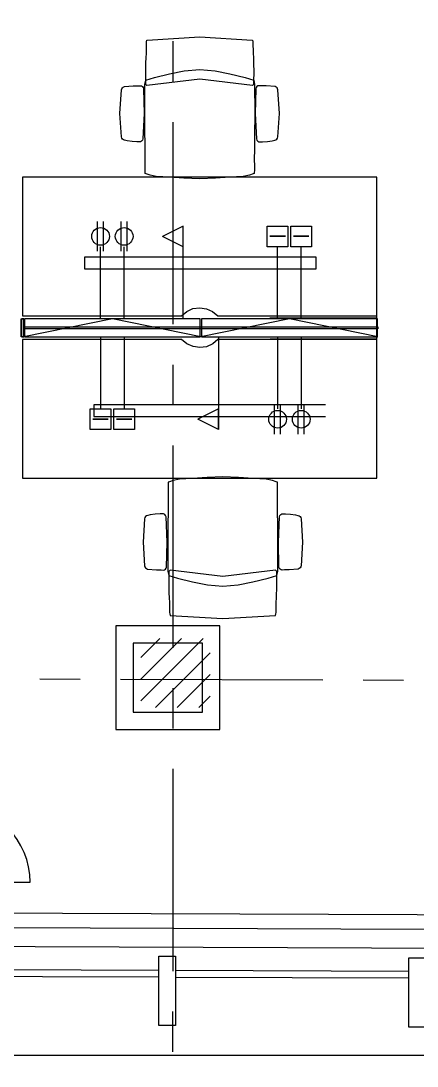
# Model space of a CAD drawing. Extents: x -4 to 325, y -1 to 181.
# Drawn here: x 13.693 to 15.408, y 3.904 to 8.428 of the extents above; entities that cross this region are included whole.
import ezdxf

# ---------------------------------------------------------------- set-up
doc = ezdxf.new("R2010")
doc.units = 0
doc.header["$LTSCALE"] = 0.7
doc.header["$MEASUREMENT"] = 0
doc.linetypes.add('REC4_A1-00_PLANTA GENERAL$1$X-BB$0$CENTER', pattern=[2, 1.25, -0.25, 0.25, -0.25])
doc.linetypes.add('X-BB$0$HIDDEN2', pattern=[0.1875, 0.125, -0.0625])
doc.layers.get('0').update_dxf_attribs({"linetype": 'CONTINUOUS'})
for name, color, linetype in [('REC4_A1-00_PLANTA GENERAL$1$ACABADO INTERIOR', 4, 'CONTINUOUS'), ('REC4_A1-00_PLANTA GENERAL$1$BB$0$A-COLS', 251, 'CONTINUOUS'), ('REC4_A1-00_PLANTA GENERAL$1$BB$0$A-GLAZ', 251, 'CONTINUOUS'), ('REC4_A1-00_PLANTA GENERAL$1$BB$0$A-GRID', 251, 'REC4_A1-00_PLANTA GENERAL$1$X-BB$0$CENTER'), ('REC4_A1-00_PLANTA GENERAL$1$BB$0$A-WALL-FULL', 251, 'CONTINUOUS'), ('REC4_A1-00_PLANTA GENERAL$1$BB$0$A-WALL-PRHT', 251, 'CONTINUOUS'), ('REC4_A1-00_PLANTA GENERAL$1$FN$0$I-FURN-FREE', 1, 'CONTINUOUS'), ('REC4_A1-00_PLANTA GENERAL$1$LAMBRINES', 3, 'CONTINUOUS')]:
    doc.layers.add(name, color=color, linetype=linetype)
doc.styles.add('REC4_A1-00_PLANTA GENERAL$0$X-FN$0$ARIAL', font='arial.ttf')

# ---------------------------------------------------------------- blocks, each defined once
blk = doc.blocks.new('REC4_A1-00_PLANTA GENERAL', base_point=(3911.2412, -3265.1096))
at = {"layer": 'REC4_A1-00_PLANTA GENERAL$1$BB$0$A-GRID'}
h = blk.add_hatch(dxfattribs=at)
h.set_pattern_fill('ANSI31', color=8, scale=0.53)
h.set_pattern_definition([(45, (0.03352, 0.020166), (-0.046845824, 0.046845824), [])])
h.paths.add_polyline_path([(1.5678, 35.8547), (1.2166, 35.8547), (1.2166, 35.4908), (1.5678, 35.4908)])
h.paths.add_polyline_path([(8.0551, 35.8047), (7.7553, 35.8047), (7.7553, 35.5143), (8.0551, 35.5143)])
h.paths.add_polyline_path([(14.5753, 35.809), (14.2754, 35.809), (14.2754, 35.5187), (14.5753, 35.5187)])
h.paths.add_polyline_path([(21.0466, 35.804), (20.7468, 35.804), (20.7468, 35.5137), (21.0466, 35.5137)])
edge = h.paths.add_edge_path()
edge.add_arc((27.4259, 35.604), 0.1568, 0, 360)
h.paths.add_polyline_path([(34.1147, 35.7939), (33.8148, 35.7939), (33.8148, 35.5036), (34.1147, 35.5036)])
h.paths.add_polyline_path([(40.5576, 35.789), (40.2578, 35.789), (40.2578, 35.4986), (40.5576, 35.4986)])
edge = h.paths.add_edge_path()
edge.add_arc((46.9701, 35.6385), 0.2128, 0, 360)
edge = h.paths.add_edge_path()
edge.add_arc((33.9335, 29.5702), 0.1716, 0, 360)
h.paths.add_polyline_path([(1.5768, 29.8317), (1.2256, 29.8317), (1.2256, 29.4678), (1.5768, 29.4678)])
h.paths.add_polyline_path([(8.0508, 29.7868), (7.75, 29.7868), (7.75, 29.4871), (8.0508, 29.4871)])
h.paths.add_polyline_path([(14.3851, 29.7988), (14.2624, 29.7988), (14.2624, 29.4991), (14.3821, 29.4991)])
h.paths.add_polyline_path([(14.5632, 29.7988), (14.3851, 29.7988), (14.3821, 29.4991), (14.5632, 29.4991)])
h.paths.add_polyline_path([(21.1221, 29.5527), (20.7989, 29.5517), (20.7989, 29.3933), (21.1221, 29.3933)])
h.paths.add_polyline_path([(21.1221, 29.8224), (21.0453, 29.8224), (20.7989, 29.8217), (20.7989, 29.5517), (21.1221, 29.5527)])
h.paths.add_polyline_path([(27.542, 29.7729), (27.2913, 29.7729), (27.2913, 29.5231), (27.542, 29.5231)])
h.paths.add_polyline_path([(40.5264, 29.7716), (40.2757, 29.7716), (40.2757, 29.5218), (40.5264, 29.5218)])
h.paths.add_polyline_path([(47.0764, 29.8019), (46.7664, 29.8019), (46.7664, 29.4919), (47.0764, 29.4919)])
h.paths.add_polyline_path([(1.565, 23.8478), (1.2138, 23.8478), (1.2138, 23.4839), (1.565, 23.4839)])
h.paths.add_polyline_path([(7.9956, 23.8084), (7.6948, 23.8084), (7.6948, 23.5086), (7.9956, 23.5086)])
h.paths.add_polyline_path([(14.5958, 23.8058), (14.2249, 23.8067), (14.2249, 23.507), (14.5929, 23.5061)])
h.paths.add_polyline_path([(14.5258, 23.8058), (14.5958, 23.8058), (14.5929, 23.5061), (14.5258, 23.5061)], flags=16)
h.paths.add_polyline_path([(27.5327, 23.7392), (27.282, 23.7392), (27.282, 23.4894), (27.5327, 23.4894)])
edge = h.paths.add_edge_path()
edge.add_arc((33.9155, 23.6003), 0.1566, 0, 360)
h.paths.add_polyline_path([(40.5198, 23.6763), (40.2691, 23.6763), (40.2691, 23.4631), (40.5198, 23.4631)])
h.paths.add_polyline_path([(40.5198, 23.7129), (40.269, 23.7129), (40.269, 23.6763), (40.5198, 23.6763)])
h.paths.add_polyline_path([(47.0605, 23.6763), (46.8098, 23.6763), (46.8098, 23.4498), (47.0605, 23.4498)])
h.paths.add_polyline_path([(47.0605, 23.6997), (46.8098, 23.6997), (46.8098, 23.6763), (47.0605, 23.6763)])
h.paths.add_polyline_path([(1.5458, 17.8473), (1.1946, 17.8473), (1.1946, 17.4834), (1.5458, 17.4834)])
h.paths.add_polyline_path([(8.0633, 17.8071), (7.7625, 17.8071), (7.7625, 17.5074), (8.0633, 17.5074)])
h.paths.add_polyline_path([(14.4343, 17.7919), (14.3217, 17.7919), (14.3217, 17.4921), (14.4285, 17.4921)])
h.paths.add_polyline_path([(14.6226, 17.7919), (14.4343, 17.7919), (14.4285, 17.4921), (14.6226, 17.4921)])
h.paths.add_polyline_path([(27.5235, 17.756), (27.2727, 17.756), (27.2727, 17.5062), (27.5235, 17.5062)])
edge = h.paths.add_edge_path()
edge.add_arc((33.905, 17.5767), 0.1574, 0, 360)
h.paths.add_polyline_path([(40.5132, 17.7384), (40.3113, 17.7384), (40.3113, 17.5259), (40.5132, 17.5259)])
h.paths.add_polyline_path([(40.3113, 17.7384), (40.2625, 17.7384), (40.2625, 17.4886), (40.5132, 17.4886), (40.5132, 17.5259), (40.3113, 17.5259)])
h.paths.add_polyline_path([(47.0683, 17.7542), (46.7674, 17.7542), (46.7674, 17.5259), (47.0683, 17.5259)])
h.paths.add_polyline_path([(47.0683, 17.5259), (46.7674, 17.5259), (46.7674, 17.4544), (47.0683, 17.4544)])
h.paths.add_polyline_path([(1.5739, 11.86), (1.2227, 11.86), (1.2227, 11.4962), (1.5739, 11.4962)])
h.paths.add_polyline_path([(8.0659, 11.8138), (7.765, 11.8138), (7.765, 11.514), (8.0659, 11.514)])
h.paths.add_polyline_path([(14.5258, 11.7988), (14.2249, 11.7988), (14.2249, 11.499), (14.5258, 11.499)])
h.paths.add_polyline_path([(21.0742, 11.6829), (20.7512, 11.6844), (20.7512, 11.4144), (21.0742, 11.4144)])
h.paths.add_polyline_path([(21.0742, 11.7656), (20.7512, 11.7656), (20.7512, 11.6844), (21.0742, 11.6829)])
h.paths.add_polyline_path([(27.5142, 11.7439), (27.2635, 11.7439), (27.2635, 11.4941), (27.5142, 11.4941)])
edge = h.paths.add_edge_path()
edge.add_arc((33.8803, 11.59), 0.1553, 0, 360)
h.paths.add_polyline_path([(40.5065, 11.7154), (40.2558, 11.7154), (40.2558, 11.464), (40.5065, 11.464)])
h.paths.add_polyline_path([(47.0258, 11.6987), (46.775, 11.6987), (46.775, 11.4489), (47.0258, 11.4489)])
h.paths.add_polyline_path([(1.5513, 5.8383), (1.2001, 5.8383), (1.2001, 5.4744), (1.5513, 5.4744)])
h.paths.add_polyline_path([(8.0395, 5.7813), (7.7676, 5.7813), (7.7676, 5.4815), (8.0395, 5.4815)])
h.paths.add_polyline_path([(8.0685, 5.7813), (8.0395, 5.7813), (8.0395, 5.4815), (8.0685, 5.4815)])
h.paths.add_polyline_path([(14.5132, 5.7555), (14.2123, 5.7555), (14.2123, 5.4558), (14.5132, 5.4558)])
h.paths.add_polyline_path([(21.0084, 5.7048), (20.7577, 5.7048), (20.7577, 5.455), (21.0084, 5.455)])
h.paths.add_polyline_path([(27.5299, 5.7035), (27.229, 5.7035), (27.229, 5.4037), (27.5299, 5.4037)])
h.paths.add_polyline_path([(34.0162, 5.6528), (33.7655, 5.6528), (33.7655, 5.403), (34.0162, 5.403)])
h.paths.add_polyline_path([(40.4672, 5.6155), (40.2072, 5.6155), (40.2072, 5.3555), (40.4672, 5.3555)])
edge = h.paths.add_edge_path()
edge.add_arc((46.8827, 5.476), 0.1877, 0, 360)
at = {"layer": 'REC4_A1-00_PLANTA GENERAL$1$ACABADO INTERIOR'}
blk.add_lwpolyline([(47.6555, 4.3675), (9.6483, 4.5182)], dxfattribs=at)
at = {"layer": 'REC4_A1-00_PLANTA GENERAL$1$BB$0$A-COLS'}
for points in [[(14.1789, 5.4356), (14.4798, 5.4356), (14.4798, 5.7354), (14.1789, 5.7354)], [(14.2904, 4.3793), (14.362, 4.3793), (14.362, 4.0793), (14.2904, 4.0793)], [(15.3724, 4.3726), (15.444, 4.3726), (15.444, 4.0726), (15.3724, 4.0726)]]:
    blk.add_lwpolyline(points, close=True, dxfattribs=at)
at = {"layer": 'REC4_A1-00_PLANTA GENERAL$1$BB$0$A-GLAZ'}
for points in [[(14.2904, 4.3185), (13.282, 4.3225)], [(15.3724, 4.3141), (14.362, 4.3182)], [(14.2903, 4.2885), (13.2819, 4.2925)], [(15.3723, 4.2841), (14.3619, 4.2882)]]:
    blk.add_lwpolyline(points, dxfattribs=at)
at = {"layer": 'REC4_A1-00_PLANTA GENERAL$1$BB$0$A-GRID'}
blk.add_line((-2.6753, 5.6297, 1.5468), (52.8043, 5.4615, -3.1299), dxfattribs=at)
blk.add_lwpolyline([(14.3501, -1.2847), (14.3628, 43.0092)], dxfattribs=at)
at = {"layer": 'REC4_A1-00_PLANTA GENERAL$1$BB$0$A-WALL-FULL'}
blk.add_lwpolyline([(45.765, 4.2938), (10.116, 4.4351)], dxfattribs=at)
at = {"layer": 'REC4_A1-00_PLANTA GENERAL$1$BB$0$A-WALL-PRHT'}
blk.add_lwpolyline([(45.715, 3.95), (45.765, 3.95), (10.116, 3.95)], dxfattribs=at)
at = {"layer": 'REC4_A1-00_PLANTA GENERAL$1$FN$0$I-FURN-FREE'}
for p, q in [((13.701, 7.752, 0), (13.701, 7.1517, 0)), ((15.2336, 7.752, 0), (13.701, 7.752, 0)), ((13.701, 7.752, 0), (13.701, 7.1517, 0)), ((15.2336, 6.4492, 0), (15.2336, 7.752, 0)), ((14.0253, 7.4319, 0), (14.0253, 7.5596, 0)), ((14.0509, 7.4319, 0), (14.0509, 7.5596, 0)), ((14.1275, 7.4319, 0), (14.1275, 7.5596, 0)), ((14.153, 7.4319, 0), (14.153, 7.5596, 0)), ((14.3957, 7.5405, 0), (14.3063, 7.4958, 0)), ((14.3957, 7.1381, 0), (14.3957, 7.5405, 0)), ((14.3957, 7.4511, 0), (14.3957, 7.5405, 0)), ((14.7597, 7.4511, 0), (14.7597, 7.5405, 0)), ((14.7597, 7.5405, 0), (14.8491, 7.5405, 0)), ((14.8491, 7.5405, 0), (14.8491, 7.4511, 0)), ((14.8619, 7.4511, 0), (14.8619, 7.5405, 0)), ((14.8619, 7.5405, 0), (14.9513, 7.5405, 0)), ((14.9513, 7.5405, 0), (14.9513, 7.4511, 0)), ((14.3957, 7.4511, 0), (14.3063, 7.4958, 0)), ((14.838, 7.497, 0), (14.7709, 7.497, 0)), ((14.838, 7.4945, 0), (14.7709, 7.4945, 0)), ((14.9401, 7.497, 0), (14.8731, 7.497, 0)), ((14.9401, 7.4945, 0), (14.8731, 7.4945, 0)), ((14.0381, 7.1381, 0), (14.0381, 7.4511, 0)), ((14.1403, 7.1381, 0), (14.1403, 7.4511, 0)), ((14.8491, 7.4511, 0), (14.7597, 7.4511, 0)), ((14.8044, 7.1381, 0), (14.8044, 7.4511, 0)), ((14.9513, 7.4511, 0), (14.8619, 7.4511, 0)), ((14.9066, 7.1381, 0), (14.9066, 7.4511, 0)), ((14.9713, 7.4061, 0), (13.9687, 7.4061, 0)), ((13.9687, 7.4061, 0), (13.9687, 7.355, 0)), ((14.9713, 7.355, 0), (14.9713, 7.4061, 0)), ((13.9687, 7.355, 0), (14.9713, 7.355, 0)), ((13.701, 7.1517, 0), (13.701, 7.1517, 0)), ((13.701, 7.1517, 0), (14.3891, 7.1517, 0)), ((13.701, 7.1517, 0), (13.701, 7.1517, 0)), ((13.7012, 7.1517, 0), (13.757, 7.1517, 0)), ((14.3891, 7.1517, 0), (14.4112, 7.1711, 0)), ((14.4112, 7.1711, 0), (14.4381, 7.183, 0)), ((14.4381, 7.183, 0), (14.4673, 7.1864, 0)), ((14.4673, 7.1864, 0), (14.4963, 7.1823, 0)), ((14.4963, 7.1823, 0), (14.523, 7.1705, 0)), ((14.523, 7.1705, 0), (14.5455, 7.1517, 0)), ((14.5455, 7.1517, 0), (15.2336, 7.1517, 0)), ((13.6935, 7.1381, 0), (13.6935, 7.0615, 0)), ((13.706, 7.1384, 0), (13.6958, 7.1384, 0)), ((13.6958, 7.1384, 0), (13.6958, 7.0612, 0)), ((13.6959, 7.0612, 0), (13.6959, 7.1384, 0)), ((13.6959, 7.1384, 0), (13.7061, 7.1384, 0)), ((13.706, 7.0612, 0), (13.706, 7.1384, 0)), ((14.0892, 7.1381, 0), (13.706, 7.0615, 0)), ((13.7061, 7.1384, 0), (13.7061, 7.0612, 0)), ((14.47, 7.1381, 0), (13.7084, 7.1381, 0)), ((13.7084, 7.1381, 0), (13.7084, 7.0615, 0)), ((13.7086, 7.1045, 0), (15.2387, 7.1045, 0)), ((13.7086, 7.0951, 0), (13.7086, 7.1045, 0)), ((13.7086, 7.1045, 0), (15.2387, 7.1045, 0)), ((13.7086, 7.0951, 0), (13.7086, 7.1045, 0)), ((13.7086, 7.1045, 0), (13.7086, 7.1045, 0)), ((14.4724, 7.0615, 0), (14.0892, 7.1381, 0)), ((14.47, 7.0615, 0), (14.47, 7.1381, 0)), ((14.8555, 7.1381, 0), (14.4724, 7.0615, 0)), ((15.2363, 7.1381, 0), (14.4748, 7.1381, 0)), ((14.4748, 7.1381, 0), (14.4748, 7.0615, 0)), ((14.7903, 7.142, 0), (14.7712, 7.142, 0)), ((14.7712, 7.142, 0), (15.231, 7.142, 0)), ((15.231, 7.142, 0), (14.7712, 7.142, 0)), ((15.2387, 7.0615, 0), (14.8555, 7.1381, 0)), ((15.2363, 7.0615, 0), (15.2363, 7.1381, 0)), ((15.2387, 7.1045, 0), (15.2387, 7.0951, 0)), ((15.2387, 7.1045, 0), (15.2387, 7.0951, 0)), ((13.6958, 7.0612, 0), (13.706, 7.0612, 0)), ((13.7061, 7.0612, 0), (13.6959, 7.0612, 0)), ((13.6959, 7.0612, 0), (13.6959, 7.0612, 0)), ((13.706, 7.0612, 0), (13.706, 7.0612, 0)), ((13.7084, 7.0615, 0), (14.47, 7.0615, 0)), ((15.2387, 7.0951, 0), (13.7086, 7.0951, 0)), ((15.2387, 7.0951, 0), (13.7086, 7.0951, 0)), ((14.0381, 7.0615, 0), (14.0381, 6.7486, 0)), ((14.1403, 7.0615, 0), (14.1403, 6.7486, 0)), ((14.47, 7.0615, 0), (14.47, 7.0615, 0)), ((14.4748, 7.0615, 0), (15.2363, 7.0615, 0)), ((14.549, 7.0615, 0), (14.549, 6.6592, 0)), ((14.8044, 7.0615, 0), (14.8044, 6.7486, 0)), ((14.9066, 7.0615, 0), (14.9066, 6.7486, 0)), ((13.701, 7.0495, 0), (13.701, 6.4492, 0)), ((14.3891, 7.0495, 0), (13.701, 7.0495, 0)), ((13.701, 7.0495, 0), (13.701, 6.4492, 0)), ((13.757, 7.0495, 0), (13.7012, 7.0495, 0)), ((14.4115, 7.0308, 0), (14.3891, 7.0495, 0)), ((14.4383, 7.0189, 0), (14.4115, 7.0308, 0)), ((14.4673, 7.0149, 0), (14.4383, 7.0189, 0)), ((14.4965, 7.0182, 0), (14.4673, 7.0149, 0)), ((14.5234, 7.0301, 0), (14.4965, 7.0182, 0)), ((14.5455, 7.0495, 0), (14.5234, 7.0301, 0)), ((15.2336, 7.0495, 0), (14.5455, 7.0495, 0)), ((14.7723, 7.0506, 0), (14.7915, 7.0506, 0)), ((14.7723, 7.0506, 0), (15.2321, 7.0506, 0)), ((15.2321, 7.0506, 0), (14.7723, 7.0506, 0)), ((13.9934, 6.6592, 0), (13.9934, 6.7486, 0)), ((13.9934, 6.7486, 0), (14.0828, 6.7486, 0)), ((15.0113, 6.7672, 0), (14.0086, 6.7672, 0)), ((14.0086, 6.7672, 0), (14.0086, 6.7161, 0)), ((14.0828, 6.7486, 0), (14.0828, 6.6592, 0)), ((14.0956, 6.6592, 0), (14.0956, 6.7486, 0)), ((14.0956, 6.7486, 0), (14.185, 6.7486, 0)), ((14.185, 6.7486, 0), (14.185, 6.6592, 0)), ((14.549, 6.7486, 0), (14.4596, 6.7039, 0)), ((14.549, 6.6592, 0), (14.549, 6.7486, 0)), ((14.7917, 6.64, 0), (14.7917, 6.7677, 0)), ((14.8172, 6.64, 0), (14.8172, 6.7677, 0)), ((14.8938, 6.64, 0), (14.8938, 6.7677, 0)), ((14.9194, 6.64, 0), (14.9194, 6.7677, 0)), ((14.0716, 6.7051, 0), (14.0046, 6.7051, 0)), ((14.0716, 6.7026, 0), (14.0046, 6.7026, 0)), ((14.0086, 6.7161, 0), (15.0113, 6.7161, 0)), ((14.1738, 6.7051, 0), (14.1067, 6.7051, 0)), ((14.1738, 6.7026, 0), (14.1067, 6.7026, 0)), ((14.549, 6.6592, 0), (14.4596, 6.7039, 0)), ((14.0828, 6.6592, 0), (13.9934, 6.6592, 0)), ((14.0828, 6.6592, 0), (14.0828, 6.6592, 0)), ((14.185, 6.6592, 0), (14.0956, 6.6592, 0)), ((14.185, 6.6592, 0), (14.185, 6.6592, 0)), ((13.701, 6.4492, 0), (15.2336, 6.4492, 0))]:
    blk.add_line(p, q, dxfattribs=at)
at = {"layer": 'REC4_A1-00_PLANTA GENERAL$1$FN$0$I-FURN-FREE', "elevation": 0}
for points in [[(14.2339, 8.2342), (14.2343, 8.2518), (14.235, 8.2636), (14.2366, 8.293), (14.2367, 8.3326), (14.2374, 8.3383), (14.2389, 8.3449), (14.239, 8.345), (14.2396, 8.3453), (14.4673, 8.3588), (14.695, 8.3453), (14.6955, 8.345), (14.6957, 8.3449), (14.6972, 8.3383), (14.6979, 8.3326), (14.698, 8.293), (14.6996, 8.2636), (14.7003, 8.2518), (14.7007, 8.2342), (14.7011, 8.2184), (14.7007, 8.1555), (14.7, 8.1529), (14.6955, 8.1494), (14.4673, 8.1768), (14.2391, 8.1494), (14.2346, 8.1529), (14.2339, 8.1555), (14.2335, 8.2184), (14.2339, 8.2342)], [(14.1221, 8.0276), (14.1285, 8.13), (14.13, 8.1349), (14.1327, 8.139), (14.1366, 8.1422), (14.1413, 8.144), (14.1796, 8.1474), (14.2, 8.148), (14.2102, 8.1481), (14.2152, 8.1474), (14.2197, 8.1449), (14.2228, 8.1406), (14.2242, 8.1351), (14.2266, 8.0279), (14.2216, 7.918), (14.2198, 7.9118), (14.216, 7.9073), (14.2112, 7.9053), (14.206, 7.905), (14.1955, 7.9052), (14.1746, 7.9067), (14.1532, 7.9099), (14.1425, 7.9119), (14.1374, 7.9137), (14.133, 7.9168), (14.13, 7.921), (14.1285, 7.9262), (14.1221, 8.0276)], [(14.8125, 8.0276), (14.8061, 8.13), (14.8046, 8.1349), (14.8019, 8.139), (14.798, 8.1422), (14.7933, 8.144), (14.755, 8.1474), (14.7346, 8.148), (14.7244, 8.1481), (14.7193, 8.1474), (14.7149, 8.1449), (14.7118, 8.1406), (14.7104, 8.1351), (14.708, 8.0279), (14.713, 7.918), (14.7148, 7.9118), (14.7186, 7.9073), (14.7234, 7.9053), (14.7286, 7.905), (14.739, 7.9052), (14.76, 7.9067), (14.7814, 7.9099), (14.7921, 7.9119), (14.7972, 7.9137), (14.8016, 7.9168), (14.8045, 7.921), (14.8061, 7.9262), (14.8125, 8.0276)], [(14.2221, 6.172), (14.2285, 6.0696), (14.23, 6.0648), (14.2327, 6.0606), (14.2366, 6.0575), (14.2413, 6.0556), (14.2796, 6.0522), (14.3, 6.0516), (14.3102, 6.0515), (14.3152, 6.0523), (14.3197, 6.0547), (14.3228, 6.0591), (14.3242, 6.0645), (14.3266, 6.1717), (14.3216, 6.2816), (14.3198, 6.2878), (14.316, 6.2923), (14.3112, 6.2943), (14.306, 6.2946), (14.2955, 6.2944), (14.2746, 6.2929), (14.2532, 6.2897), (14.2425, 6.2877), (14.2374, 6.286), (14.233, 6.2828), (14.23, 6.2786), (14.2285, 6.2734), (14.2221, 6.172)], [(14.9125, 6.172), (14.9061, 6.0696), (14.9046, 6.0648), (14.9019, 6.0606), (14.898, 6.0575), (14.8933, 6.0556), (14.855, 6.0522), (14.8346, 6.0516), (14.8244, 6.0515), (14.8193, 6.0523), (14.8149, 6.0547), (14.8118, 6.0591), (14.8104, 6.0645), (14.808, 6.1717), (14.813, 6.2816), (14.8148, 6.2878), (14.8186, 6.2923), (14.8234, 6.2943), (14.8286, 6.2946), (14.839, 6.2944), (14.86, 6.2929), (14.8814, 6.2897), (14.8921, 6.2877), (14.8972, 6.286), (14.9016, 6.2828), (14.9045, 6.2786), (14.9061, 6.2734), (14.9125, 6.172)], [(14.3339, 5.9654), (14.3343, 5.9478), (14.335, 5.936), (14.3366, 5.9066), (14.3367, 5.867), (14.3374, 5.8613), (14.3389, 5.8547), (14.339, 5.8546), (14.3396, 5.8544), (14.5673, 5.8409), (14.795, 5.8544), (14.7955, 5.8546), (14.7957, 5.8547), (14.7972, 5.8613), (14.7979, 5.867), (14.798, 5.9066), (14.7996, 5.936), (14.8003, 5.9478), (14.8007, 5.9654), (14.8011, 5.9812), (14.8007, 6.0441), (14.8, 6.0467), (14.7955, 6.0502), (14.5673, 6.0229), (14.3391, 6.0502), (14.3346, 6.0467), (14.3339, 6.0441), (14.3335, 5.9812), (14.3339, 5.9654)]]:
    blk.add_lwpolyline(points, dxfattribs=at)
for points in [[(14.4673, 8.2176), (14.534, 8.2122), (14.5979, 8.1992), (14.6635, 8.1835), (14.701, 8.1724), (14.7048, 8.1551), (14.7053, 8.0325), (14.7053, 8.0065), (14.7049, 7.9525), (14.7039, 7.8931), (14.7038, 7.8649), (14.7037, 7.8367), (14.704, 7.793), (14.7039, 7.7811), (14.7037, 7.7721), (14.7033, 7.7672), (14.6987, 7.7658), (14.6823, 7.7613), (14.6552, 7.7549), (14.5982, 7.7516), (14.5356, 7.7481), (14.4673, 7.7445), (14.3989, 7.7481), (14.3364, 7.7516), (14.2794, 7.7549), (14.2523, 7.7613), (14.2359, 7.7658), (14.2313, 7.7672), (14.2309, 7.7721), (14.2307, 7.7811), (14.2306, 7.793), (14.2309, 7.8367), (14.2308, 7.8649), (14.2306, 7.8931), (14.2297, 7.9525), (14.2293, 8.0065), (14.2293, 8.0325), (14.2298, 8.1551), (14.2336, 8.1724), (14.2711, 8.1835), (14.3367, 8.1992), (14.4006, 8.2122), (14.4673, 8.2176)], [(14.5673, 5.982), (14.634, 5.9874), (14.6979, 6.0005), (14.7635, 6.0162), (14.801, 6.0273), (14.8048, 6.0445), (14.8053, 6.1672), (14.8053, 6.1931), (14.8049, 6.2471), (14.8039, 6.3065), (14.8038, 6.3347), (14.8037, 6.3629), (14.804, 6.4066), (14.8039, 6.4185), (14.8037, 6.4276), (14.8033, 6.4324), (14.7987, 6.4339), (14.7823, 6.4383), (14.7552, 6.4447), (14.6982, 6.448), (14.6356, 6.4516), (14.5673, 6.4551), (14.4989, 6.4516), (14.4364, 6.448), (14.3794, 6.4447), (14.3523, 6.4383), (14.3359, 6.4339), (14.3313, 6.4324), (14.3309, 6.4276), (14.3307, 6.4185), (14.3306, 6.4066), (14.3309, 6.3629), (14.3308, 6.3347), (14.3306, 6.3065), (14.3297, 6.2471), (14.3293, 6.1931), (14.3293, 6.1672), (14.3298, 6.0445), (14.3336, 6.0273), (14.3711, 6.0162), (14.4367, 6.0005), (14.5006, 5.9874), (14.5673, 5.982)]]:
    blk.add_lwpolyline(points, close=True, dxfattribs=at)
at = {"layer": 'REC4_A1-00_PLANTA GENERAL$1$FN$0$I-FURN-FREE'}
for centre in [(14.0381, 7.4958, 0), (14.1403, 7.4958, 0), (14.8044, 6.7039, 0), (14.9066, 6.7039, 0)]:
    blk.add_circle(centre, 0.0383, dxfattribs=at)
at = {"layer": 'REC4_A1-00_PLANTA GENERAL$1$LAMBRINES'}
blk.add_lwpolyline([(14.1039, 5.3606), (14.5548, 5.3606), (14.5548, 5.8104), (14.1039, 5.8104)], close=True, dxfattribs=at)
blk.add_lwpolyline([(9.6488, 4.582), (47.656, 4.4384)], dxfattribs=at)
at = {"layer": 'REC4_A1-00_PLANTA GENERAL$1$FN$0$I-FURN-FREE', "style": 'REC4_A1-00_PLANTA GENERAL$0$X-FN$0$ARIAL', "text_generation_flag": 4}
for tag, p, height in [('ITEXT', (44.0612, 35.3807), 0.0358), ('CAPQT', (44.1235, 34.7232), 0.00704), ('CAPMC', (44.1235, 34.7232), 0.00704), ('CAPMG', (44.1235, 34.7232), 0.00704), ('STYLE', (44.1235, 34.7232), 0.0572), ('STYLE', (44.1235, 34.7232), 0.0572), ('CAPPN', (44.1235, 34.7232), 0.0715), ('L3', (44.1235, 34.7232), 0.0715), ('L1', (44.1235, 34.7232), 0.0715), ('L2', (44.1235, 34.7232), 0.0715)]:
    blk.add_attdef(tag, p, '', height=height, dxfattribs=at)
for tag, p, height, rotation in [('ITEXT', (42.9913, 35.0599), 0.0358, 30), ('ITEXT', (45.1482, 35.1235), 0.0358, 330), ('CAPPN', (43.374, 34.5216), 0.0715, 30), ('STYLE', (43.374, 34.5216), 0.0572, 30), ('STYLE', (43.374, 34.5216), 0.0572, 30), ('L1', (43.374, 34.5216), 0.0715, 30), ('L2', (43.374, 34.5216), 0.0715, 30), ('L3', (43.374, 34.5216), 0.0715, 30), ('CAPMG', (43.374, 34.5216), 0.00704, 30), ('CAPMC', (43.374, 34.5216), 0.00704, 30), ('CAPQT', (43.374, 34.5216), 0.00704, 30), ('L1', (44.8734, 34.523), 0.0715, 330), ('L3', (44.8734, 34.523), 0.0715, 330), ('L2', (44.8734, 34.523), 0.0715, 330), ('CAPPN', (44.8734, 34.523), 0.0715, 330), ('STYLE', (44.8734, 34.523), 0.0572, 330), ('STYLE', (44.8734, 34.523), 0.0572, 330), ('CAPMC', (44.8734, 34.523), 0.00704, 330), ('CAPMG', (44.8734, 34.523), 0.00704, 330), ('CAPQT', (44.8734, 34.523), 0.00704, 330), ('ITEXT', (42.2251, 34.2472), 0.0358, 60), ('ITEXT', (45.9609, 34.3573), 0.0358, 300), ('CAPPN', (42.8256, 33.9723), 0.0715, 60), ('STYLE', (42.8256, 33.9723), 0.0572, 60), ('STYLE', (42.8256, 33.9723), 0.0572, 60), ('L1', (42.8256, 33.9723), 0.0715, 60), ('L2', (42.8256, 33.9723), 0.0715, 60), ('L3', (42.8256, 33.9723), 0.0715, 60), ('CAPMG', (42.8256, 33.9723), 0.00704, 60), ('CAPMC', (42.8256, 33.9723), 0.00704, 60), ('CAPQT', (42.8256, 33.9723), 0.00704, 60), ('L1', (45.4227, 33.9746), 0.0715, 300), ('L3', (45.4227, 33.9746), 0.0715, 300), ('L2', (45.4227, 33.9746), 0.0715, 300), ('CAPPN', (45.4227, 33.9746), 0.0715, 300), ('STYLE', (45.4227, 33.9746), 0.0572, 300), ('STYLE', (45.4227, 33.9746), 0.0572, 300), ('CAPMC', (45.4227, 33.9746), 0.00704, 300), ('CAPMG', (45.4227, 33.9746), 0.00704, 300), ('CAPQT', (45.4227, 33.9746), 0.00704, 300), ('CAPPN', (42.6254, 33.2225), 0.0715, 90), ('STYLE', (42.6254, 33.2225), 0.0572, 90), ('STYLE', (42.6254, 33.2225), 0.0572, 90), ('ITEXT', (41.9679, 33.1602), 0.0358, 90), ('L3', (42.6254, 33.2225), 0.0715, 90), ('L1', (42.6254, 33.2225), 0.0715, 90), ('L2', (42.6254, 33.2225), 0.0715, 90), ('CAPQT', (42.6254, 33.2225), 0.00704, 90), ('CAPMG', (42.6254, 33.2225), 0.00704, 90), ('CAPMC', (42.6254, 33.2225), 0.00704, 90), ('ITEXT', (46.2817, 33.2874), 0.0358, 270), ('CAPPN', (45.6242, 33.2251), 0.0715, 270), ('L3', (45.6242, 33.2251), 0.0715, 270), ('L2', (45.6242, 33.2251), 0.0715, 270), ('L1', (45.6242, 33.2251), 0.0715, 270), ('STYLE', (45.6242, 33.2251), 0.0572, 270), ('STYLE', (45.6242, 33.2251), 0.0572, 270), ('CAPMC', (45.6242, 33.2251), 0.00704, 270), ('CAPMG', (45.6242, 33.2251), 0.00704, 270), ('CAPQT', (45.6242, 33.2251), 0.00704, 270), ('CAPPN', (42.8269, 32.4729), 0.0715, 120), ('STYLE', (42.8269, 32.4729), 0.0572, 120), ('STYLE', (42.8269, 32.4729), 0.0572, 120), ('L1', (42.8269, 32.4729), 0.0715, 120), ('L2', (42.8269, 32.4729), 0.0715, 120), ('L3', (42.8269, 32.4729), 0.0715, 120), ('CAPMG', (42.8269, 32.4729), 0.00704, 120), ('CAPMC', (42.8269, 32.4729), 0.00704, 120), ('CAPQT', (42.8269, 32.4729), 0.00704, 120), ('CAPPN', (45.424, 32.4752), 0.0715, 240), ('STYLE', (45.424, 32.4752), 0.0572, 240), ('STYLE', (45.424, 32.4752), 0.0572, 240), ('L2', (45.424, 32.4752), 0.0715, 240), ('L3', (45.424, 32.4752), 0.0715, 240), ('L1', (45.424, 32.4752), 0.0715, 240), ('CAPMG', (45.424, 32.4752), 0.00704, 240), ('CAPQT', (45.424, 32.4752), 0.00704, 240), ('CAPMC', (45.424, 32.4752), 0.00704, 240), ('ITEXT', (42.2887, 32.0903), 0.0358, 120), ('ITEXT', (46.0245, 32.2004), 0.0358, 240), ('CAPPN', (43.3762, 31.9246), 0.0715, 150), ('STYLE', (43.3762, 31.9246), 0.0572, 150), ('STYLE', (43.3762, 31.9246), 0.0572, 150), ('L2', (43.3762, 31.9246), 0.0715, 150), ('L3', (43.3762, 31.9246), 0.0715, 150), ('L1', (43.3762, 31.9246), 0.0715, 150), ('CAPMG', (43.3762, 31.9246), 0.00704, 150), ('CAPMC', (43.3762, 31.9246), 0.00704, 150), ('CAPQT', (43.3762, 31.9246), 0.00704, 150), ('CAPPN', (44.8757, 31.9259), 0.0715, 210), ('STYLE', (44.8757, 31.9259), 0.0572, 210), ('STYLE', (44.8757, 31.9259), 0.0572, 210), ('L2', (44.8757, 31.9259), 0.0715, 210), ('L3', (44.8757, 31.9259), 0.0715, 210), ('L1', (44.8757, 31.9259), 0.0715, 210), ('CAPMG', (44.8757, 31.9259), 0.00704, 210), ('CAPMC', (44.8757, 31.9259), 0.00704, 210), ('CAPQT', (44.8757, 31.9259), 0.00704, 210), ('CAPPN', (44.1261, 31.7244), 0.0715, 180), ('STYLE', (44.1261, 31.7244), 0.0572, 180), ('STYLE', (44.1261, 31.7244), 0.0572, 180), ('L3', (44.1261, 31.7244), 0.0715, 180), ('L1', (44.1261, 31.7244), 0.0715, 180), ('L2', (44.1261, 31.7244), 0.0715, 180), ('CAPMG', (44.1261, 31.7244), 0.00704, 180), ('CAPMC', (44.1261, 31.7244), 0.00704, 180), ('CAPQT', (44.1261, 31.7244), 0.00704, 180), ('ITEXT', (43.1014, 31.3241), 0.0358, 150), ('ITEXT', (45.2583, 31.3876), 0.0358, 210), ('ITEXT', (44.1884, 31.0669), 0.0358, 180)]:
    blk.add_attdef(tag, p, '', height=height, rotation=rotation, dxfattribs=at)
for tag, p, height, width in [('ITEXT', (44.1112, 34.7804), 0.0286, 0.75), ('PSUT1', (44.1235, 34.7232), 0.0572, 0.65), ('PSUT2', (44.1235, 34.7232), 0.0572, 0.65), ('PSUT3', (44.1235, 34.7232), 0.0572, 0.65)]:
    blk.add_attdef(tag, p, '', height=height, dxfattribs=dict(at, width=width))
for tag, p, height, rotation, width in [('ITEXT', (43.3348, 34.565), 0.0286, 30, 0.75), ('PSUT1', (43.374, 34.5216), 0.0572, 30, 0.65), ('PSUT2', (43.374, 34.5216), 0.0572, 30, 0.65), ('PSUT3', (43.374, 34.5216), 0.0572, 30, 0.65), ('ITEXT', (44.8914, 34.5786), 0.0286, 330, 0.75), ('PSUT1', (44.8734, 34.523), 0.0572, 330, 0.65), ('PSUT2', (44.8734, 34.523), 0.0572, 330, 0.65), ('PSUT3', (44.8734, 34.523), 0.0572, 330, 0.65), ('PSUT1', (42.8256, 33.9723), 0.0572, 60, 0.65), ('PSUT2', (42.8256, 33.9723), 0.0572, 60, 0.65), ('PSUT3', (42.8256, 33.9723), 0.0572, 60, 0.65), ('ITEXT', (42.77, 33.9903), 0.0286, 60, 0.75), ('ITEXT', (45.4661, 34.0138), 0.0286, 300, 0.75), ('PSUT1', (45.4227, 33.9746), 0.0572, 300, 0.65), ('PSUT2', (45.4227, 33.9746), 0.0572, 300, 0.65), ('PSUT3', (45.4227, 33.9746), 0.0572, 300, 0.65), ('PSUT3', (42.6254, 33.2225), 0.0572, 90, 0.65), ('PSUT1', (42.6254, 33.2225), 0.0572, 90, 0.65), ('PSUT2', (42.6254, 33.2225), 0.0572, 90, 0.65), ('ITEXT', (42.5682, 33.2102), 0.0286, 90, 0.75), ('PSUT1', (45.6242, 33.2251), 0.0572, 270, 0.65), ('PSUT2', (45.6242, 33.2251), 0.0572, 270, 0.65), ('PSUT3', (45.6242, 33.2251), 0.0572, 270, 0.65), ('ITEXT', (45.6814, 33.2373), 0.0286, 270, 0.75), ('PSUT2', (42.8269, 32.4729), 0.0572, 120, 0.65), ('PSUT1', (42.8269, 32.4729), 0.0572, 120, 0.65), ('PSUT3', (42.8269, 32.4729), 0.0572, 120, 0.65), ('ITEXT', (42.7835, 32.4337), 0.0286, 120, 0.75), ('PSUT2', (45.424, 32.4752), 0.0572, 240, 0.65), ('PSUT3', (45.424, 32.4752), 0.0572, 240, 0.65), ('PSUT1', (45.424, 32.4752), 0.0572, 240, 0.65), ('ITEXT', (45.4797, 32.4572), 0.0286, 240, 0.75), ('PSUT1', (43.3762, 31.9246), 0.0572, 150, 0.65), ('PSUT2', (43.3762, 31.9246), 0.0572, 150, 0.65), ('PSUT3', (43.3762, 31.9246), 0.0572, 150, 0.65), ('PSUT2', (44.8757, 31.9259), 0.0572, 210, 0.65), ('PSUT3', (44.8757, 31.9259), 0.0572, 210, 0.65), ('PSUT1', (44.8757, 31.9259), 0.0572, 210, 0.65), ('ITEXT', (43.3583, 31.8689), 0.0286, 150, 0.75), ('ITEXT', (44.9149, 31.8825), 0.0286, 210, 0.75), ('PSUT3', (44.1261, 31.7244), 0.0572, 180, 0.65), ('PSUT1', (44.1261, 31.7244), 0.0572, 180, 0.65), ('PSUT2', (44.1261, 31.7244), 0.0572, 180, 0.65), ('ITEXT', (44.1384, 31.6672), 0.0286, 180, 0.75)]:
    blk.add_attdef(tag, p, '', height=height, rotation=rotation, dxfattribs=dict(at, width=width))

msp = doc.modelspace()

# ---------------------------------------------------------------- block references
at = {"linetype": 'X-BB$0$HIDDEN2'}
msp.add_blockref('REC4_A1-00_PLANTA GENERAL', (3911.2412, -3265.1096), dxfattribs=at)

# ---------------------------------------------------------------- next in the draw order: linework, layer by layer
msp.add_lwpolyline([(13.0717, 4.7002), (13.7333, 4.7002, 1)], format="xyb", close=True)

doc.saveas('drawing.dxf')
